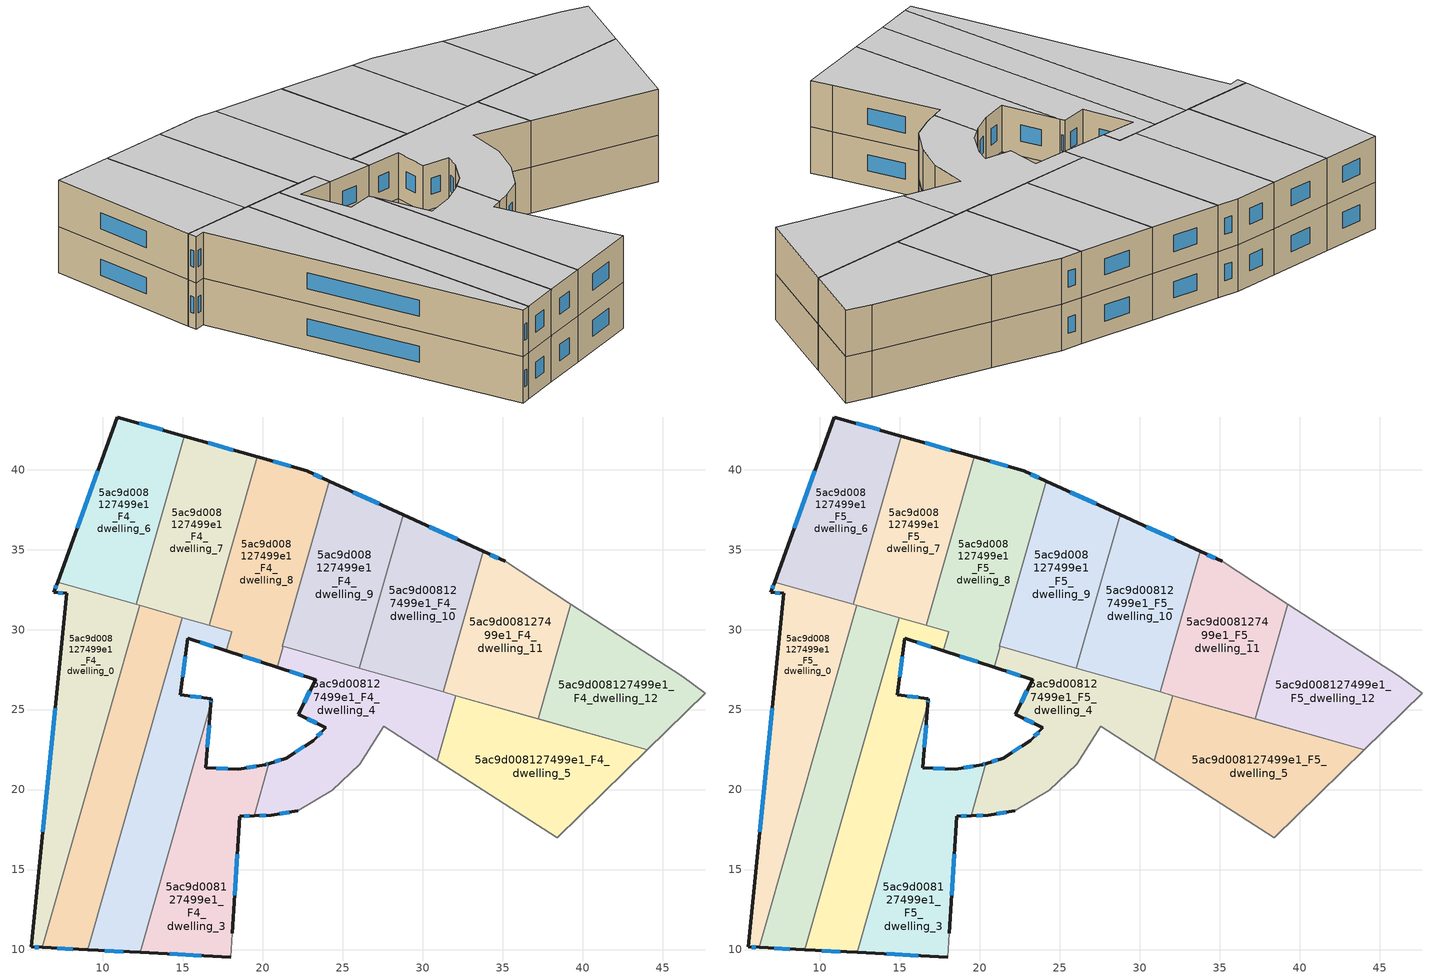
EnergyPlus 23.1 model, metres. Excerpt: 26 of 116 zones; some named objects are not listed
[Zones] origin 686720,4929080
5ac9d008127499e1_F4_dwelling_0
 floor to 5ac9d008127499e1_F3_dwelling_0 (EU_floor_Construction): 12.31,31.51 6.22,10.13 5.53,10.16 7.74,32.26 6.94,32.34 7.17,32.98 z12
 wall outside (EU_wall_Construction): 7.17,32.98 6.94,32.34 7.74,32.26 5.53,10.16 6.22,10.13 z12:15
 wall to 5ac9d008127499e1_F4_dwelling_1 (EU_wall_Construction): 6.22,10.13 12.31,31.51 z12:15
 wall to 5ac9d008127499e1_F4_dwelling_6 (EU_wall_Construction): 12.1,31.57 7.17,32.98 z12:15
 wall to 5ac9d008127499e1_F4_dwelling_7 (EU_wall_Construction): 12.31,31.51 12.1,31.57 z12:15
 window (EU_Window_Construction): 7.1,32.77 7.02,32.55 / 5.76,10.15 6,10.14 / 7.03,25.08 6.25,17.35 / 7.2,32.32 7.48,32.29 z12.98:14.02
5ac9d008127499e1_F4_dwelling_1
 floor to 5ac9d008127499e1_F3_dwelling_1 (EU_floor_Construction): 14.97,30.76 9.05,9.99 6.22,10.13 12.31,31.51 z12
 wall outside (EU_wall_Construction): 6.22,10.13 9.05,9.99 z12:15
 wall to 5ac9d008127499e1_F4_dwelling_2 (EU_wall_Construction): 9.05,9.99 14.97,30.76 z12:15
 wall to 5ac9d008127499e1_F4_dwelling_7 (EU_wall_Construction): 14.97,30.76 12.31,31.51 z12:15
 window (EU_Window_Construction): 7.14,10.08 8.13,10.03 z12.98:14.02
5ac9d008127499e1_F4_dwelling_10
 floor to 5ac9d008127499e1_F3_dwelling_10 (EU_floor_Construction): 33.78,34.89 31.27,26.11 26.05,27.6 28.78,37.17 z12
 wall outside (EU_wall_Construction): 33.78,34.89 28.78,37.17 z12:15
 wall to 5ac9d008127499e1_F4_dwelling_11 (EU_wall_Construction): 31.27,26.11 33.78,34.89 z12:15
 wall to 5ac9d008127499e1_F4_dwelling_9 (EU_wall_Construction): 28.78,37.17 26.05,27.6 z12:15
 wall to 5ac9d008127499e1_F4_dwelling_4 (EU_wall_Construction): 26.05,27.6 31.27,26.11 z12:15
 window (EU_Window_Construction): 32.15,35.63 30.4,36.43 z12.98:14.02
5ac9d008127499e1_F4_dwelling_11
 floor to 5ac9d008127499e1_F3_dwelling_11 (EU_floor_Construction): 39.26,31.6 37.22,24.42 31.27,26.11 33.78,34.89 35.16,34.26 z12
 wall outside (EU_wall_Construction): 35.16,34.26 33.78,34.89 z12:15
 wall adiabatic (EU_wall_Construction): 39.26,31.6 35.16,34.26 / 32.08,25.88 37.22,24.42 z12:15
 wall to 5ac9d008127499e1_F4_dwelling_12 (EU_wall_Construction): 37.22,24.42 39.26,31.6 z12:15
 wall to 5ac9d008127499e1_F4_dwelling_4 (EU_wall_Construction): 31.27,26.11 32.08,25.88 z12:15
 window (EU_Window_Construction): 34.71,34.47 34.23,34.69 z12.98:14.02
5ac9d008127499e1_F4_dwelling_12
 floor to 5ac9d008127499e1_F3_dwelling_12 (EU_floor_Construction): 46.21,27.08 47.66,26.03 44.03,22.48 37.22,24.42 39.26,31.6 z12
 wall adiabatic (EU_wall_Construction): 37.22,24.42 44.03,22.48 47.66,26.03 46.21,27.08 39.26,31.6 z12:15
5ac9d008127499e1_F4_dwelling_2
 floor to 5ac9d008127499e1_F3_dwelling_2 (EU_floor_Construction): 18.05,29.88 17.71,28.68 15.3,29.46 14.85,25.91 16.78,25.68 16.75,25.33 12.34,9.82 9.05,9.99 14.97,30.76 z12
 wall outside (EU_wall_Construction): 16.75,25.33 16.78,25.68 14.85,25.91 15.3,29.46 17.71,28.68 / 9.05,9.99 12.34,9.82 z12:15
 wall to 5ac9d008127499e1_F4_dwelling_8 (EU_wall_Construction): 17.71,28.68 18.05,29.88 16.65,30.28 z12:15
 wall to 5ac9d008127499e1_F4_dwelling_3 (EU_wall_Construction): 12.34,9.82 16.75,25.33 z12:15
 wall to 5ac9d008127499e1_F4_dwelling_7 (EU_wall_Construction): 16.65,30.28 14.97,30.76 z12:15
 window (EU_Window_Construction): 16.09,29.21 16.93,28.93 / 15,27.07 15.16,28.31 / 16.16,25.76 15.48,25.84 / 16.76,25.44 16.77,25.57 / 10.12,9.93 11.27,9.87 z12.98:14.02
5ac9d008127499e1_F4_dwelling_3
 floor to 5ac9d008127499e1_F3_dwelling_3 (EU_floor_Construction): 16.75,25.33 16.42,21.35 18.47,21.28 20.14,21.55 20.39,21.63 19.46,18.36 18.56,18.33 18.08,11 18.01,9.53 12.34,9.82 z12
 wall outside (EU_wall_Construction): 20.39,21.63 20.14,21.55 18.47,21.28 16.42,21.35 16.75,25.33 / 18.08,11 18.56,18.33 19.46,18.36 / 12.34,9.82 18.01,9.53 z12:15
 wall to 5ac9d008127499e1_F4_dwelling_4 (EU_wall_Construction): 19.46,18.36 20.39,21.63 z12:15
 wall adiabatic (EU_wall_Construction): 18.01,9.53 18.08,11 z12:15
 window (EU_Window_Construction): 16.53,22.65 16.65,24.03 / 17.81,21.3 17.09,21.33 / 19.6,21.46 19.02,21.37 / 20.31,21.6 20.22,21.58 / 18.85,18.34 19.17,18.35 / 18.24,13.39 18.41,15.95 / 14.18,9.73 16.17,9.63 z12.98:14.02
5ac9d008127499e1_F4_dwelling_4
 floor to 5ac9d008127499e1_F3_dwelling_4 (EU_floor_Construction): 32.08,25.88 30.92,21.8 27.55,23.96 26.05,21.59 24.33,19.97 22.2,18.66 20.52,18.4 19.46,18.36 20.39,21.63 21.48,21.96 23.15,23.06 23.93,23.85 22.23,24.72 23.3,26.86 20.91,27.64 21.28,28.96 z12
 wall outside (EU_wall_Construction): 19.46,18.36 20.52,18.4 22.2,18.66 / 20.91,27.64 23.3,26.86 22.23,24.72 23.93,23.85 23.15,23.06 21.48,21.96 20.39,21.63 z12:15
 wall to 5ac9d008127499e1_F4_dwelling_8 (EU_wall_Construction): 21.28,28.96 20.91,27.64 z12:15
 wall to 5ac9d008127499e1_F4_dwelling_5 (EU_wall_Construction): 30.92,21.8 32.08,25.88 z12:15
 wall adiabatic (EU_wall_Construction): 22.2,18.66 24.33,19.97 26.05,21.59 27.55,23.96 30.92,21.8 z12:15
 wall to 5ac9d008127499e1_F4_dwelling_9 (EU_wall_Construction): 26.05,27.6 21.28,28.96 z12:15
 window (EU_Window_Construction): 21.07,18.49 21.66,18.58 / 19.81,18.38 20.18,18.39 / 21.13,21.85 20.74,21.74 / 22.61,22.7 22.03,22.32 / 23.68,23.6 23.41,23.32 / 22.79,24.44 23.38,24.13 / 22.96,26.17 22.58,25.42 / 21.69,27.39 22.52,27.12 z12.98:14.02
5ac9d008127499e1_F4_dwelling_5
 floor to 5ac9d008127499e1_F3_dwelling_5 (EU_floor_Construction): 44.03,22.48 38.4,16.98 30.92,21.8 32.08,25.88 z12
 wall adiabatic (EU_wall_Construction): 30.92,21.8 38.4,16.98 44.03,22.48 32.08,25.88 z12:15
5ac9d008127499e1_F4_dwelling_6
 floor to 5ac9d008127499e1_F3_dwelling_6 (EU_floor_Construction): 15.1,42.1 12.1,31.57 7.17,32.98 10.91,43.29 z12
 wall outside (EU_wall_Construction): 15.1,42.1 10.91,43.29 7.17,32.98 z12:15
 wall to 5ac9d008127499e1_F4_dwelling_7 (EU_wall_Construction): 12.1,31.57 15.1,42.1 z12:15
 window (EU_Window_Construction): 9.7,39.94 8.39,36.33 / 13.74,42.49 12.28,42.9 z12.98:14.02
5ac9d008127499e1_F4_dwelling_7
 floor to 5ac9d008127499e1_F3_dwelling_7 (EU_floor_Construction): 19.65,40.8 16.65,30.28 12.1,31.57 15.1,42.1 z12
 wall outside (EU_wall_Construction): 19.65,40.8 15.1,42.1 z12:15
 wall to 5ac9d008127499e1_F4_dwelling_8 (EU_wall_Construction): 16.65,30.28 19.65,40.8 z12:15
 window (EU_Window_Construction): 18.17,41.22 16.58,41.68 z12.98:14.02
5ac9d008127499e1_F4_dwelling_8
 floor to 5ac9d008127499e1_F3_dwelling_8 (EU_floor_Construction): 24.16,39.28 21.22,28.97 21.28,28.96 20.91,27.64 17.71,28.68 18.05,29.88 16.65,30.28 19.65,40.8 22.74,39.92 z12
 wall outside (EU_wall_Construction): 24.16,39.28 22.74,39.92 19.65,40.8 / 17.71,28.68 20.91,27.64 z12:15
 wall to 5ac9d008127499e1_F4_dwelling_9 (EU_wall_Construction): 21.28,28.96 21.22,28.97 24.16,39.28 z12:15
 window (EU_Window_Construction): 21.74,40.21 20.66,40.52 / 23.7,39.49 23.2,39.71 / 18.75,28.34 19.87,27.98 z12.98:14.02
5ac9d008127499e1_F4_dwelling_9
 floor to 5ac9d008127499e1_F3_dwelling_9 (EU_floor_Construction): 28.78,37.17 26.05,27.6 21.22,28.97 24.16,39.28 z12
 wall outside (EU_wall_Construction): 28.78,37.17 24.16,39.28 z12:15
 window (EU_Window_Construction): 27.28,37.86 25.66,38.59 z12.98:14.02
5ac9d008127499e1_F5_dwelling_0
 floor to 5ac9d008127499e1_F4_dwelling_0 (EU_floor_Construction): 12.31,31.51 6.22,10.13 5.53,10.16 7.74,32.26 6.94,32.34 7.17,32.98 z15
 wall outside (EU_wall_Construction): 7.17,32.98 6.94,32.34 7.74,32.26 5.53,10.16 6.22,10.13 z15:18
 wall to 5ac9d008127499e1_F5_dwelling_1 (EU_wall_Construction): 6.22,10.13 12.31,31.51 z15:18
 wall to 5ac9d008127499e1_F5_dwelling_6 (EU_wall_Construction): 12.1,31.57 7.17,32.98 z15:18
 wall to 5ac9d008127499e1_F5_dwelling_7 (EU_wall_Construction): 12.31,31.51 12.1,31.57 z15:18
 window (EU_Window_Construction): 7.1,32.77 7.02,32.55 / 5.76,10.15 6,10.14 / 7.03,25.08 6.25,17.35 / 7.2,32.32 7.48,32.29 z15.98:17.02
 ceiling to 5ac9d008127499e1_F6_dwelling_0 (EU_floor_Construction): 6.22,10.13 12.31,31.51 7.17,32.98 6.94,32.34 7.74,32.26 5.53,10.16 z18
5ac9d008127499e1_F5_dwelling_1
 floor to 5ac9d008127499e1_F4_dwelling_1 (EU_floor_Construction): 14.97,30.76 9.05,9.99 6.22,10.13 12.31,31.51 z15
 wall outside (EU_wall_Construction): 6.22,10.13 9.05,9.99 z15:18
 wall to 5ac9d008127499e1_F5_dwelling_2 (EU_wall_Construction): 9.05,9.99 14.97,30.76 z15:18
 wall to 5ac9d008127499e1_F5_dwelling_7 (EU_wall_Construction): 14.97,30.76 12.31,31.51 z15:18
 window (EU_Window_Construction): 7.14,10.08 8.13,10.03 z15.98:17.02
 ceiling to 5ac9d008127499e1_F6_dwelling_1 (EU_floor_Construction): 9.05,9.99 14.97,30.76 12.31,31.51 6.22,10.13 z18
5ac9d008127499e1_F5_dwelling_10
 floor to 5ac9d008127499e1_F4_dwelling_10 (EU_floor_Construction): 33.78,34.89 31.27,26.11 26.05,27.6 28.78,37.17 z15
 wall outside (EU_wall_Construction): 33.78,34.89 28.78,37.17 z15:18
 wall to 5ac9d008127499e1_F5_dwelling_11 (EU_wall_Construction): 31.27,26.11 33.78,34.89 z15:18
 wall to 5ac9d008127499e1_F5_dwelling_9 (EU_wall_Construction): 28.78,37.17 26.05,27.6 z15:18
 wall to 5ac9d008127499e1_F5_dwelling_4 (EU_wall_Construction): 26.05,27.6 31.27,26.11 z15:18
 window (EU_Window_Construction): 32.15,35.63 30.4,36.43 z15.98:17.02
 ceiling to 5ac9d008127499e1_F6_dwelling_10 (EU_floor_Construction): 31.27,26.11 33.78,34.89 28.78,37.17 26.05,27.6 z18
5ac9d008127499e1_F5_dwelling_11
 floor to 5ac9d008127499e1_F4_dwelling_11 (EU_floor_Construction): 39.26,31.6 37.22,24.42 31.27,26.11 33.78,34.89 35.16,34.26 z15
 wall outside (EU_wall_Construction): 35.16,34.26 33.78,34.89 z15:18
 wall adiabatic (EU_wall_Construction): 39.26,31.6 35.16,34.26 / 32.08,25.88 37.22,24.42 z15:18
 wall to 5ac9d008127499e1_F5_dwelling_12 (EU_wall_Construction): 37.22,24.42 39.26,31.6 z15:18
 wall to 5ac9d008127499e1_F5_dwelling_4 (EU_wall_Construction): 31.27,26.11 32.08,25.88 z15:18
 window (EU_Window_Construction): 34.71,34.47 34.23,34.69 z15.98:17.02
 ceiling to 5ac9d008127499e1_F6_dwelling_11 (EU_floor_Construction): 37.22,24.42 39.26,31.6 35.16,34.26 33.78,34.89 31.27,26.11 z18
5ac9d008127499e1_F5_dwelling_12
 floor to 5ac9d008127499e1_F4_dwelling_12 (EU_floor_Construction): 46.21,27.08 47.66,26.03 44.03,22.48 37.22,24.42 39.26,31.6 z15
 wall adiabatic (EU_wall_Construction): 37.22,24.42 44.03,22.48 47.66,26.03 46.21,27.08 39.26,31.6 z15:18
 ceiling to 5ac9d008127499e1_F6_dwelling_12 (EU_floor_Construction): 47.66,26.03 46.21,27.08 39.26,31.6 37.22,24.42 44.03,22.48 z18
5ac9d008127499e1_F5_dwelling_2
 floor to 5ac9d008127499e1_F4_dwelling_2 (EU_floor_Construction): 18.05,29.88 17.71,28.68 15.3,29.46 14.85,25.91 16.78,25.68 16.75,25.33 12.34,9.82 9.05,9.99 14.97,30.76 z15
 wall outside (EU_wall_Construction): 16.75,25.33 16.78,25.68 14.85,25.91 15.3,29.46 17.71,28.68 / 9.05,9.99 12.34,9.82 z15:18
 wall to 5ac9d008127499e1_F5_dwelling_8 (EU_wall_Construction): 17.71,28.68 18.05,29.88 16.65,30.28 z15:18
 wall to 5ac9d008127499e1_F5_dwelling_3 (EU_wall_Construction): 12.34,9.82 16.75,25.33 z15:18
 wall to 5ac9d008127499e1_F5_dwelling_7 (EU_wall_Construction): 16.65,30.28 14.97,30.76 z15:18
 window (EU_Window_Construction): 16.09,29.21 16.93,28.93 / 15,27.07 15.16,28.31 / 16.16,25.76 15.48,25.84 / 16.76,25.44 16.77,25.57 / 10.12,9.93 11.27,9.87 z15.98:17.02
 ceiling to 5ac9d008127499e1_F6_dwelling_2 (EU_floor_Construction): 12.34,9.82 16.75,25.33 16.78,25.68 14.85,25.91 15.3,29.46 17.71,28.68 18.05,29.88 14.97,30.76 9.05,9.99 z18
5ac9d008127499e1_F5_dwelling_3
 floor to 5ac9d008127499e1_F4_dwelling_3 (EU_floor_Construction): 16.75,25.33 16.42,21.35 18.47,21.28 20.14,21.55 20.39,21.63 19.46,18.36 18.56,18.33 18.08,11 18.01,9.53 12.34,9.82 z15
 wall outside (EU_wall_Construction): 20.39,21.63 20.14,21.55 18.47,21.28 16.42,21.35 16.75,25.33 / 18.08,11 18.56,18.33 19.46,18.36 / 12.34,9.82 18.01,9.53 z15:18
 wall to 5ac9d008127499e1_F5_dwelling_4 (EU_wall_Construction): 19.46,18.36 20.39,21.63 z15:18
 wall adiabatic (EU_wall_Construction): 18.01,9.53 18.08,11 z15:18
 window (EU_Window_Construction): 16.53,22.65 16.65,24.03 / 17.81,21.3 17.09,21.33 / 19.6,21.46 19.02,21.37 / 20.31,21.6 20.22,21.58 / 18.85,18.34 19.17,18.35 / 18.24,13.39 18.41,15.95 / 14.18,9.73 16.17,9.63 z15.98:17.02
 ceiling to 5ac9d008127499e1_F6_dwelling_3 (EU_floor_Construction): 18.01,9.53 18.08,11 18.56,18.33 19.46,18.36 20.39,21.63 20.14,21.55 18.47,21.28 16.42,21.35 16.75,25.33 12.34,9.82 z18
5ac9d008127499e1_F5_dwelling_4
 floor to 5ac9d008127499e1_F4_dwelling_4 (EU_floor_Construction): 32.08,25.88 30.92,21.8 27.55,23.96 26.05,21.59 24.33,19.97 22.2,18.66 20.52,18.4 19.46,18.36 20.39,21.63 21.48,21.96 23.15,23.06 23.93,23.85 22.23,24.72 23.3,26.86 20.91,27.64 21.28,28.96 z15
 wall outside (EU_wall_Construction): 19.46,18.36 20.52,18.4 22.2,18.66 / 20.91,27.64 23.3,26.86 22.23,24.72 23.93,23.85 23.15,23.06 21.48,21.96 20.39,21.63 z15:18
 wall to 5ac9d008127499e1_F5_dwelling_8 (EU_wall_Construction): 21.28,28.96 20.91,27.64 z15:18
 wall to 5ac9d008127499e1_F5_dwelling_5 (EU_wall_Construction): 30.92,21.8 32.08,25.88 z15:18
 wall adiabatic (EU_wall_Construction): 22.2,18.66 24.33,19.97 26.05,21.59 27.55,23.96 30.92,21.8 z15:18
 wall to 5ac9d008127499e1_F5_dwelling_9 (EU_wall_Construction): 26.05,27.6 21.28,28.96 z15:18
 window (EU_Window_Construction): 21.07,18.49 21.66,18.58 / 19.81,18.38 20.18,18.39 / 21.13,21.85 20.74,21.74 / 22.61,22.7 22.03,22.32 / 23.68,23.6 23.41,23.32 / 22.79,24.44 23.38,24.13 / 22.96,26.17 22.58,25.42 / 21.69,27.39 22.52,27.12 z15.98:17.02
 ceiling to 5ac9d008127499e1_F6_dwelling_4 (EU_floor_Construction): 30.92,21.8 32.08,25.88 21.28,28.96 20.91,27.64 23.3,26.86 22.23,24.72 23.93,23.85 23.15,23.06 21.48,21.96 20.39,21.63 19.46,18.36 20.52,18.4 22.2,18.66 24.33,19.97 26.05,21.59 27.55,23.96 z18
5ac9d008127499e1_F5_dwelling_5
 floor to 5ac9d008127499e1_F4_dwelling_5 (EU_floor_Construction): 44.03,22.48 38.4,16.98 30.92,21.8 32.08,25.88 z15
 wall adiabatic (EU_wall_Construction): 30.92,21.8 38.4,16.98 44.03,22.48 32.08,25.88 z15:18
 ceiling to 5ac9d008127499e1_F6_dwelling_5 (EU_floor_Construction): 44.03,22.48 32.08,25.88 30.92,21.8 38.4,16.98 z18
5ac9d008127499e1_F5_dwelling_6
 floor to 5ac9d008127499e1_F4_dwelling_6 (EU_floor_Construction): 15.1,42.1 12.1,31.57 7.17,32.98 10.91,43.29 z15
 wall outside (EU_wall_Construction): 15.1,42.1 10.91,43.29 7.17,32.98 z15:18
 wall to 5ac9d008127499e1_F5_dwelling_7 (EU_wall_Construction): 12.1,31.57 15.1,42.1 z15:18
 window (EU_Window_Construction): 9.7,39.94 8.39,36.33 / 13.74,42.49 12.28,42.9 z15.98:17.02
 ceiling to 5ac9d008127499e1_F6_dwelling_6 (EU_floor_Construction): 12.1,31.57 15.1,42.1 10.91,43.29 7.17,32.98 z18
5ac9d008127499e1_F5_dwelling_7
 floor to 5ac9d008127499e1_F4_dwelling_7 (EU_floor_Construction): 19.65,40.8 16.65,30.28 12.1,31.57 15.1,42.1 z15
 wall outside (EU_wall_Construction): 19.65,40.8 15.1,42.1 z15:18
 wall to 5ac9d008127499e1_F5_dwelling_8 (EU_wall_Construction): 16.65,30.28 19.65,40.8 z15:18
 window (EU_Window_Construction): 18.17,41.22 16.58,41.68 z15.98:17.02
 ceiling to 5ac9d008127499e1_F6_dwelling_7 (EU_floor_Construction): 16.65,30.28 19.65,40.8 15.1,42.1 12.1,31.57 z18
5ac9d008127499e1_F5_dwelling_8
 floor to 5ac9d008127499e1_F4_dwelling_8 (EU_floor_Construction): 24.16,39.28 21.22,28.97 21.28,28.96 20.91,27.64 17.71,28.68 18.05,29.88 16.65,30.28 19.65,40.8 22.74,39.92 z15
 wall outside (EU_wall_Construction): 24.16,39.28 22.74,39.92 19.65,40.8 / 17.71,28.68 20.91,27.64 z15:18
 wall to 5ac9d008127499e1_F5_dwelling_9 (EU_wall_Construction): 21.28,28.96 21.22,28.97 24.16,39.28 z15:18
 window (EU_Window_Construction): 21.74,40.21 20.66,40.52 / 23.7,39.49 23.2,39.71 / 18.75,28.34 19.87,27.98 z15.98:17.02
 ceiling to 5ac9d008127499e1_F6_dwelling_8 (EU_floor_Construction): 21.28,28.96 21.22,28.97 24.16,39.28 22.74,39.92 19.65,40.8 16.65,30.28 18.05,29.88 17.71,28.68 20.91,27.64 z18
5ac9d008127499e1_F5_dwelling_9
 floor to 5ac9d008127499e1_F4_dwelling_9 (EU_floor_Construction): 28.78,37.17 26.05,27.6 21.22,28.97 24.16,39.28 z15
 wall outside (EU_wall_Construction): 28.78,37.17 24.16,39.28 z15:18
 window (EU_Window_Construction): 27.28,37.86 25.66,38.59 z15.98:17.02
 ceiling to 5ac9d008127499e1_F6_dwelling_9 (EU_floor_Construction): 26.05,27.6 28.78,37.17 24.16,39.28 21.22,28.97 z18
[Building]
EU S2 Campaign: North Axis=0; Terrain=City; Solar Distribution=FullExterior
[Site:Location]
Bologna: Latitude=44.5; Longitude=11.25; Time Zone=1; Elevation=37
[SizingPeriod:WeatherFileDays]
AnnualSizingPeriod: Begin Month=1; Begin Day of Month=1; End Month=12; End Day of Month=31; Day of Week for Start Day=Monday; Use Weather File Daylight Saving Period=No; Use Weather File Rain and Snow Indicators=No
[MATERIAL]
EU_InternalMass_Material: Roughness=MediumRough; Thickness=0.1; Conductivity=1; Density=1800; Specific Heat=900; Thermal Absorptance=0.9; Solar Absorptance=0.7; Visible Absorptance=0.7
[MATERIAL:NOMASS] Roughness=MediumRough; Thermal Absorptance=0.9; Solar Absorptance=0.7; Visible Absorptance=0.7
Name | Thermal Resistance
EU_wall_NoMass | 0.905828
EU_floor_NoMass | 0.67114
[WINDOWMATERIAL:SIMPLEGLAZINGSYSTEM]
EU_Window_SimpleGlazing: UFactor=4.52486; Solar Heat Gain Coefficient=0.85; Visible Transmittance=0.85
[CONSTRUCTION]
EU_wall_Construction: EU_wall_NoMass
EU_floor_Construction: EU_floor_NoMass
EU_Window_Construction: EU_Window_SimpleGlazing
EU_InternalMass_Construction: EU_InternalMass_Material
[ZONE] Type=1; Multiplier=1; Ceiling Height=autocalculate; Floor Area=autocalculate; Part of Total Floor Area=Yes
Name | Volume
5ac9d008127499e1_F4_dwelling_0; 5ac9d008127499e1_F5_dwelling_0 | 181.436
5ac9d008127499e1_F4_dwelling_1; 5ac9d008127499e1_F5_dwelling_1; 5ac9d008127499e1_F4_dwelling_5; 5ac9d008127499e1_F5_dwelling_5 | 181.417
5ac9d008127499e1_F4_dwelling_10; 5ac9d008127499e1_F5_dwelling_10 | 155.506
5ac9d008127499e1_F4_dwelling_11; 5ac9d008127499e1_F5_dwelling_11 | 155.528
5ac9d008127499e1_F4_dwelling_12; 5ac9d008127499e1_F5_dwelling_12 | 155.492
5ac9d008127499e1_F4_dwelling_2; 5ac9d008127499e1_F5_dwelling_2 | 181.4
5ac9d008127499e1_F4_dwelling_3; 5ac9d008127499e1_F5_dwelling_3 | 170.906
5ac9d008127499e1_F4_dwelling_4; 5ac9d008127499e1_F5_dwelling_4 | 178.814
5ac9d008127499e1_F4_dwelling_6; 5ac9d008127499e1_F5_dwelling_6 | 155.541
5ac9d008127499e1_F4_dwelling_7; 5ac9d008127499e1_F5_dwelling_7 | 155.488
5ac9d008127499e1_F4_dwelling_8; 5ac9d008127499e1_F5_dwelling_8 | 168.704
5ac9d008127499e1_F4_dwelling_9; 5ac9d008127499e1_F5_dwelling_9 | 155.529
[INTERNALMASS] Construction=EU_InternalMass_Construction
Name | Zone or ZoneList | Surface Area
5ac9d008127499e1_F4_dwelling_0_EU_InternalMass | 5ac9d008127499e1_F4_dwelling_0 | 60.4789
5ac9d008127499e1_F4_dwelling_1_EU_InternalMass | 5ac9d008127499e1_F4_dwelling_1 | 60.4722
5ac9d008127499e1_F4_dwelling_2_EU_InternalMass | 5ac9d008127499e1_F4_dwelling_2 | 60.4665
5ac9d008127499e1_F4_dwelling_3_EU_InternalMass | 5ac9d008127499e1_F4_dwelling_3 | 56.9682
5ac9d008127499e1_F4_dwelling_4_EU_InternalMass | 5ac9d008127499e1_F4_dwelling_4 | 59.605
5ac9d008127499e1_F4_dwelling_5_EU_InternalMass | 5ac9d008127499e1_F4_dwelling_5 | 60.4772
5ac9d008127499e1_F4_dwelling_6_EU_InternalMass | 5ac9d008127499e1_F4_dwelling_6 | 51.8471
5ac9d008127499e1_F4_dwelling_7_EU_InternalMass | 5ac9d008127499e1_F4_dwelling_7 | 51.8297
5ac9d008127499e1_F4_dwelling_8_EU_InternalMass | 5ac9d008127499e1_F4_dwelling_8 | 56.2351
5ac9d008127499e1_F4_dwelling_9_EU_InternalMass | 5ac9d008127499e1_F4_dwelling_9 | 51.8432
5ac9d008127499e1_F4_dwelling_10_EU_InternalMass | 5ac9d008127499e1_F4_dwelling_10 | 51.8352
5ac9d008127499e1_F4_dwelling_11_EU_InternalMass | 5ac9d008127499e1_F4_dwelling_11 | 51.8423
5ac9d008127499e1_F4_dwelling_12_EU_InternalMass | 5ac9d008127499e1_F4_dwelling_12 | 51.831
5ac9d008127499e1_F5_dwelling_0_EU_InternalMass | 5ac9d008127499e1_F5_dwelling_0 | 60.4789
5ac9d008127499e1_F5_dwelling_1_EU_InternalMass | 5ac9d008127499e1_F5_dwelling_1 | 60.4722
5ac9d008127499e1_F5_dwelling_2_EU_InternalMass | 5ac9d008127499e1_F5_dwelling_2 | 60.4665
5ac9d008127499e1_F5_dwelling_3_EU_InternalMass | 5ac9d008127499e1_F5_dwelling_3 | 56.9682
5ac9d008127499e1_F5_dwelling_4_EU_InternalMass | 5ac9d008127499e1_F5_dwelling_4 | 59.605
5ac9d008127499e1_F5_dwelling_5_EU_InternalMass | 5ac9d008127499e1_F5_dwelling_5 | 60.4772
5ac9d008127499e1_F5_dwelling_6_EU_InternalMass | 5ac9d008127499e1_F5_dwelling_6 | 51.8471
5ac9d008127499e1_F5_dwelling_7_EU_InternalMass | 5ac9d008127499e1_F5_dwelling_7 | 51.8297
5ac9d008127499e1_F5_dwelling_8_EU_InternalMass | 5ac9d008127499e1_F5_dwelling_8 | 56.2351
5ac9d008127499e1_F5_dwelling_9_EU_InternalMass | 5ac9d008127499e1_F5_dwelling_9 | 51.8432
5ac9d008127499e1_F5_dwelling_10_EU_InternalMass | 5ac9d008127499e1_F5_dwelling_10 | 51.8352
5ac9d008127499e1_F5_dwelling_11_EU_InternalMass | 5ac9d008127499e1_F5_dwelling_11 | 51.8423
5ac9d008127499e1_F5_dwelling_12_EU_InternalMass | 5ac9d008127499e1_F5_dwelling_12 | 51.831
[OTHEREQUIPMENT] Fuel Type=Electricity; Design Level Calculation Method=Watts/Area; Power per Zone Floor Area=1; Fraction Latent=0; Fraction Radiant=0; Fraction Lost=0; Carbon Dioxide Generation Rate=0; EndUse Subcategory=EU_Step8_InternalGains
Name | Zone or ZoneList or Space or SpaceList | Schedule
EU_Step8_InternalGain_5ac9d008127499e1_F4_dwelling_0_f000 | 5ac9d008127499e1_F4_dwelling_0 | EU_Step8_GainSchedule_5ac9d008127499e1_F4_dwelling_0_f000
EU_Step8_InternalGain_5ac9d008127499e1_F4_dwelling_1_f000 | 5ac9d008127499e1_F4_dwelling_1 | EU_Step8_GainSchedule_5ac9d008127499e1_F4_dwelling_1_f000
EU_Step8_InternalGain_5ac9d008127499e1_F4_dwelling_2_f000 | 5ac9d008127499e1_F4_dwelling_2 | EU_Step8_GainSchedule_5ac9d008127499e1_F4_dwelling_2_f000
EU_Step8_InternalGain_5ac9d008127499e1_F4_dwelling_3_f000 | 5ac9d008127499e1_F4_dwelling_3 | EU_Step8_GainSchedule_5ac9d008127499e1_F4_dwelling_3_f000
EU_Step8_InternalGain_5ac9d008127499e1_F4_dwelling_4_f000 | 5ac9d008127499e1_F4_dwelling_4 | EU_Step8_GainSchedule_5ac9d008127499e1_F4_dwelling_4_f000
EU_Step8_InternalGain_5ac9d008127499e1_F4_dwelling_5_f000 | 5ac9d008127499e1_F4_dwelling_5 | EU_Step8_GainSchedule_5ac9d008127499e1_F4_dwelling_5_f000
EU_Step8_InternalGain_5ac9d008127499e1_F4_dwelling_6_f000 | 5ac9d008127499e1_F4_dwelling_6 | EU_Step8_GainSchedule_5ac9d008127499e1_F4_dwelling_6_f000
EU_Step8_InternalGain_5ac9d008127499e1_F4_dwelling_7_f000 | 5ac9d008127499e1_F4_dwelling_7 | EU_Step8_GainSchedule_5ac9d008127499e1_F4_dwelling_7_f000
EU_Step8_InternalGain_5ac9d008127499e1_F4_dwelling_8_f000 | 5ac9d008127499e1_F4_dwelling_8 | EU_Step8_GainSchedule_5ac9d008127499e1_F4_dwelling_8_f000
EU_Step8_InternalGain_5ac9d008127499e1_F4_dwelling_9_f000 | 5ac9d008127499e1_F4_dwelling_9 | EU_Step8_GainSchedule_5ac9d008127499e1_F4_dwelling_9_f000
EU_Step8_InternalGain_5ac9d008127499e1_F4_dwelling_10_f000 | 5ac9d008127499e1_F4_dwelling_10 | EU_Step8_GainSchedule_5ac9d008127499e1_F4_dwelling_10_f000
EU_Step8_InternalGain_5ac9d008127499e1_F4_dwelling_11_f000 | 5ac9d008127499e1_F4_dwelling_11 | EU_Step8_GainSchedule_5ac9d008127499e1_F4_dwelling_11_f000
EU_Step8_InternalGain_5ac9d008127499e1_F4_dwelling_12_f000 | 5ac9d008127499e1_F4_dwelling_12 | EU_Step8_GainSchedule_5ac9d008127499e1_F4_dwelling_12_f000
EU_Step8_InternalGain_5ac9d008127499e1_F5_dwelling_0_f000 | 5ac9d008127499e1_F5_dwelling_0 | EU_Step8_GainSchedule_5ac9d008127499e1_F5_dwelling_0_f000
EU_Step8_InternalGain_5ac9d008127499e1_F5_dwelling_1_f000 | 5ac9d008127499e1_F5_dwelling_1 | EU_Step8_GainSchedule_5ac9d008127499e1_F5_dwelling_1_f000
EU_Step8_InternalGain_5ac9d008127499e1_F5_dwelling_2_f000 | 5ac9d008127499e1_F5_dwelling_2 | EU_Step8_GainSchedule_5ac9d008127499e1_F5_dwelling_2_f000
EU_Step8_InternalGain_5ac9d008127499e1_F5_dwelling_3_f000 | 5ac9d008127499e1_F5_dwelling_3 | EU_Step8_GainSchedule_5ac9d008127499e1_F5_dwelling_3_f000
EU_Step8_InternalGain_5ac9d008127499e1_F5_dwelling_4_f000 | 5ac9d008127499e1_F5_dwelling_4 | EU_Step8_GainSchedule_5ac9d008127499e1_F5_dwelling_4_f000
EU_Step8_InternalGain_5ac9d008127499e1_F5_dwelling_5_f000 | 5ac9d008127499e1_F5_dwelling_5 | EU_Step8_GainSchedule_5ac9d008127499e1_F5_dwelling_5_f000
EU_Step8_InternalGain_5ac9d008127499e1_F5_dwelling_6_f000 | 5ac9d008127499e1_F5_dwelling_6 | EU_Step8_GainSchedule_5ac9d008127499e1_F5_dwelling_6_f000
EU_Step8_InternalGain_5ac9d008127499e1_F5_dwelling_7_f000 | 5ac9d008127499e1_F5_dwelling_7 | EU_Step8_GainSchedule_5ac9d008127499e1_F5_dwelling_7_f000
EU_Step8_InternalGain_5ac9d008127499e1_F5_dwelling_8_f000 | 5ac9d008127499e1_F5_dwelling_8 | EU_Step8_GainSchedule_5ac9d008127499e1_F5_dwelling_8_f000
EU_Step8_InternalGain_5ac9d008127499e1_F5_dwelling_9_f000 | 5ac9d008127499e1_F5_dwelling_9 | EU_Step8_GainSchedule_5ac9d008127499e1_F5_dwelling_9_f000
EU_Step8_InternalGain_5ac9d008127499e1_F5_dwelling_10_f000 | 5ac9d008127499e1_F5_dwelling_10 | EU_Step8_GainSchedule_5ac9d008127499e1_F5_dwelling_10_f000
EU_Step8_InternalGain_5ac9d008127499e1_F5_dwelling_11_f000 | 5ac9d008127499e1_F5_dwelling_11 | EU_Step8_GainSchedule_5ac9d008127499e1_F5_dwelling_11_f000
EU_Step8_InternalGain_5ac9d008127499e1_F5_dwelling_12_f000 | 5ac9d008127499e1_F5_dwelling_12 | EU_Step8_GainSchedule_5ac9d008127499e1_F5_dwelling_12_f000
[ZONEVENTILATION:DESIGNFLOWRATE] Schedule=EU_AlwaysOn; Design Flow Rate Calculation Method=AirChanges/Hour; Air Changes per Hour=0.73129; Ventilation Type=Natural; Fan Pressure Rise=0; Fan Total Efficiency=1; Constant Term Coefficient=1; Temperature Term Coefficient=0; Velocity Term Coefficient=0; Velocity Squared Term Coefficient=0; Minimum Indoor Temperature=-100; Maximum Indoor Temperature=100; Delta Temperature=-100; Minimum Outdoor Temperature=-100; Maximum Outdoor Temperature=100; Maximum Wind Speed=40
Name | Zone or ZoneList or Space or SpaceList
EU_ConstantAir_5ac9d008127499e1_F4_dwelling_0 | 5ac9d008127499e1_F4_dwelling_0
EU_ConstantAir_5ac9d008127499e1_F4_dwelling_1 | 5ac9d008127499e1_F4_dwelling_1
EU_ConstantAir_5ac9d008127499e1_F4_dwelling_2 | 5ac9d008127499e1_F4_dwelling_2
EU_ConstantAir_5ac9d008127499e1_F4_dwelling_3 | 5ac9d008127499e1_F4_dwelling_3
EU_ConstantAir_5ac9d008127499e1_F4_dwelling_4 | 5ac9d008127499e1_F4_dwelling_4
EU_ConstantAir_5ac9d008127499e1_F4_dwelling_5 | 5ac9d008127499e1_F4_dwelling_5
EU_ConstantAir_5ac9d008127499e1_F4_dwelling_6 | 5ac9d008127499e1_F4_dwelling_6
EU_ConstantAir_5ac9d008127499e1_F4_dwelling_7 | 5ac9d008127499e1_F4_dwelling_7
EU_ConstantAir_5ac9d008127499e1_F4_dwelling_8 | 5ac9d008127499e1_F4_dwelling_8
EU_ConstantAir_5ac9d008127499e1_F4_dwelling_9 | 5ac9d008127499e1_F4_dwelling_9
EU_ConstantAir_5ac9d008127499e1_F4_dwelling_10 | 5ac9d008127499e1_F4_dwelling_10
EU_ConstantAir_5ac9d008127499e1_F4_dwelling_11 | 5ac9d008127499e1_F4_dwelling_11
EU_ConstantAir_5ac9d008127499e1_F4_dwelling_12 | 5ac9d008127499e1_F4_dwelling_12
EU_ConstantAir_5ac9d008127499e1_F5_dwelling_0 | 5ac9d008127499e1_F5_dwelling_0
EU_ConstantAir_5ac9d008127499e1_F5_dwelling_1 | 5ac9d008127499e1_F5_dwelling_1
EU_ConstantAir_5ac9d008127499e1_F5_dwelling_2 | 5ac9d008127499e1_F5_dwelling_2
EU_ConstantAir_5ac9d008127499e1_F5_dwelling_3 | 5ac9d008127499e1_F5_dwelling_3
EU_ConstantAir_5ac9d008127499e1_F5_dwelling_4 | 5ac9d008127499e1_F5_dwelling_4
EU_ConstantAir_5ac9d008127499e1_F5_dwelling_5 | 5ac9d008127499e1_F5_dwelling_5
EU_ConstantAir_5ac9d008127499e1_F5_dwelling_6 | 5ac9d008127499e1_F5_dwelling_6
EU_ConstantAir_5ac9d008127499e1_F5_dwelling_7 | 5ac9d008127499e1_F5_dwelling_7
EU_ConstantAir_5ac9d008127499e1_F5_dwelling_8 | 5ac9d008127499e1_F5_dwelling_8
EU_ConstantAir_5ac9d008127499e1_F5_dwelling_9 | 5ac9d008127499e1_F5_dwelling_9
EU_ConstantAir_5ac9d008127499e1_F5_dwelling_10 | 5ac9d008127499e1_F5_dwelling_10
EU_ConstantAir_5ac9d008127499e1_F5_dwelling_11 | 5ac9d008127499e1_F5_dwelling_11
EU_ConstantAir_5ac9d008127499e1_F5_dwelling_12 | 5ac9d008127499e1_F5_dwelling_12
[HVACTEMPLATE:ZONE:IDEALLOADSAIRSYSTEM] System Availability Schedule=EU_AlwaysOn; Maximum Heating Supply Air Temperature=50; Minimum Cooling Supply Air Temperature=13; Maximum Heating Supply Air Humidity Ratio=0.0156; Minimum Cooling Supply Air Humidity Ratio=0.0077; Heating Limit=NoLimit; Cooling Limit=NoLimit; Heating Availability Schedule=EU_AlwaysOn; Cooling Availability Schedule=EU_CoolingOff; Dehumidification Control Type=ConstantSensibleHeatRatio; Cooling Sensible Heat Ratio=0.7; Dehumidification Setpoint=60; Humidification Control Type=None; Humidification Setpoint=30; Outdoor Air Method=None; Outdoor Air Flow Rate per Person=0.00944; Outdoor Air Flow Rate per Zone Floor Area=0; Outdoor Air Flow Rate per Zone=0; Demand Controlled Ventilation Type=None; Outdoor Air Economizer Type=NoEconomizer; Heat Recovery Type=None; Sensible Heat Recovery Effectiveness=0.7; Latent Heat Recovery Effectiveness=0.65
Name | Template Thermostat
5ac9d008127499e1_F4_dwelling_0 | EU_HeatOnly_5ac9d008127499e1_F4_dwelling_0
5ac9d008127499e1_F4_dwelling_1 | EU_HeatOnly_5ac9d008127499e1_F4_dwelling_1
5ac9d008127499e1_F4_dwelling_2 | EU_HeatOnly_5ac9d008127499e1_F4_dwelling_2
5ac9d008127499e1_F4_dwelling_3 | EU_HeatOnly_5ac9d008127499e1_F4_dwelling_3
5ac9d008127499e1_F4_dwelling_4 | EU_HeatOnly_5ac9d008127499e1_F4_dwelling_4
5ac9d008127499e1_F4_dwelling_5 | EU_HeatOnly_5ac9d008127499e1_F4_dwelling_5
5ac9d008127499e1_F4_dwelling_6 | EU_HeatOnly_5ac9d008127499e1_F4_dwelling_6
5ac9d008127499e1_F4_dwelling_7 | EU_HeatOnly_5ac9d008127499e1_F4_dwelling_7
5ac9d008127499e1_F4_dwelling_8 | EU_HeatOnly_5ac9d008127499e1_F4_dwelling_8
5ac9d008127499e1_F4_dwelling_9 | EU_HeatOnly_5ac9d008127499e1_F4_dwelling_9
5ac9d008127499e1_F4_dwelling_10 | EU_HeatOnly_5ac9d008127499e1_F4_dwelling_10
5ac9d008127499e1_F4_dwelling_11 | EU_HeatOnly_5ac9d008127499e1_F4_dwelling_11
5ac9d008127499e1_F4_dwelling_12 | EU_HeatOnly_5ac9d008127499e1_F4_dwelling_12
5ac9d008127499e1_F5_dwelling_0 | EU_HeatOnly_5ac9d008127499e1_F5_dwelling_0
5ac9d008127499e1_F5_dwelling_1 | EU_HeatOnly_5ac9d008127499e1_F5_dwelling_1
5ac9d008127499e1_F5_dwelling_2 | EU_HeatOnly_5ac9d008127499e1_F5_dwelling_2
5ac9d008127499e1_F5_dwelling_3 | EU_HeatOnly_5ac9d008127499e1_F5_dwelling_3
5ac9d008127499e1_F5_dwelling_4 | EU_HeatOnly_5ac9d008127499e1_F5_dwelling_4
5ac9d008127499e1_F5_dwelling_5 | EU_HeatOnly_5ac9d008127499e1_F5_dwelling_5
5ac9d008127499e1_F5_dwelling_6 | EU_HeatOnly_5ac9d008127499e1_F5_dwelling_6
5ac9d008127499e1_F5_dwelling_7 | EU_HeatOnly_5ac9d008127499e1_F5_dwelling_7
5ac9d008127499e1_F5_dwelling_8 | EU_HeatOnly_5ac9d008127499e1_F5_dwelling_8
5ac9d008127499e1_F5_dwelling_9 | EU_HeatOnly_5ac9d008127499e1_F5_dwelling_9
5ac9d008127499e1_F5_dwelling_10 | EU_HeatOnly_5ac9d008127499e1_F5_dwelling_10
5ac9d008127499e1_F5_dwelling_11 | EU_HeatOnly_5ac9d008127499e1_F5_dwelling_11
5ac9d008127499e1_F5_dwelling_12 | EU_HeatOnly_5ac9d008127499e1_F5_dwelling_12
[SIZING:ZONE] Zone Cooling Design Supply Air Temperature Input Method=SupplyAirTemperature; Zone Cooling Design Supply Air Temperature=13; Zone Heating Design Supply Air Temperature Input Method=SupplyAirTemperature; Zone Heating Design Supply Air Temperature=50; Zone Cooling Design Supply Air Humidity Ratio=0.008; Zone Heating Design Supply Air Humidity Ratio=0.008; Cooling Design Air Flow Method=DesignDay; Cooling Design Air Flow Rate=0; Cooling Minimum Air Flow per Zone Floor Area=0.000762; Cooling Minimum Air Flow=0; Cooling Minimum Air Flow Fraction=0.2; Heating Design Air Flow Method=DesignDay; Heating Design Air Flow Rate=0; Heating Maximum Air Flow per Zone Floor Area=0.002032; Heating Maximum Air Flow=0.141576; Heating Maximum Air Flow Fraction=0.3; Account for Dedicated Outdoor Air System=No; Dedicated Outdoor Air System Control Strategy=NeutralSupplyAir; Dedicated Outdoor Air Low Setpoint Temperature for Design=autosize; Dedicated Outdoor Air High Setpoint Temperature for Design=autosize; Zone Load Sizing Method=Sensible Load Only No Latent Load; Zone Latent Cooling Design Supply Air Humidity Ratio Input Method=HumidityRatioDifference; Zone Cooling Design Supply Air Humidity Ratio Difference=0.005; Zone Latent Heating Design Supply Air Humidity Ratio Input Method=HumidityRatioDifference; Zone Humidification Design Supply Air Humidity Ratio Difference=0.005
5ac9d008127499e1_F4_dwelling_0; 5ac9d008127499e1_F4_dwelling_1; 5ac9d008127499e1_F4_dwelling_2; 5ac9d008127499e1_F4_dwelling_3; 5ac9d008127499e1_F4_dwelling_4; 5ac9d008127499e1_F4_dwelling_5; 5ac9d008127499e1_F4_dwelling_6; 5ac9d008127499e1_F4_dwelling_7; 5ac9d008127499e1_F4_dwelling_8; 5ac9d008127499e1_F4_dwelling_9; 5ac9d008127499e1_F4_dwelling_10; 5ac9d008127499e1_F4_dwelling_11; 5ac9d008127499e1_F4_dwelling_12; 5ac9d008127499e1_F5_dwelling_0; 5ac9d008127499e1_F5_dwelling_1; 5ac9d008127499e1_F5_dwelling_2; 5ac9d008127499e1_F5_dwelling_3; 5ac9d008127499e1_F5_dwelling_4; 5ac9d008127499e1_F5_dwelling_5; 5ac9d008127499e1_F5_dwelling_6; 5ac9d008127499e1_F5_dwelling_7; 5ac9d008127499e1_F5_dwelling_8; 5ac9d008127499e1_F5_dwelling_9; 5ac9d008127499e1_F5_dwelling_10; 5ac9d008127499e1_F5_dwelling_11; 5ac9d008127499e1_F5_dwelling_12
[SCHEDULE:CONSTANT]
Name | Hourly Value
EU_AlwaysOn | 1
EU_CoolingOff | 0
[SCHEDULE:FILE] Column Number=1; Rows to Skip at Top=0; Number of Hours of Data=8760; Column Separator=Comma; Interpolate to Timestep=No; Minutes per Item=60; Adjust Schedule for Daylight Savings=Yes
Name | File
EU_Step8_GainSchedule_5ac9d008127499e1_F4_dwelling_0_f000 | ../../schedules/5ac9d008127499e1/5ac9d008127499e1_F4_dwelling_0_f000_gain.csv
EU_Step8_GainSchedule_5ac9d008127499e1_F4_dwelling_1_f000 | ../../schedules/5ac9d008127499e1/5ac9d008127499e1_F4_dwelling_1_f000_gain.csv
EU_Step8_GainSchedule_5ac9d008127499e1_F4_dwelling_2_f000 | ../../schedules/5ac9d008127499e1/5ac9d008127499e1_F4_dwelling_2_f000_gain.csv
EU_Step8_GainSchedule_5ac9d008127499e1_F4_dwelling_3_f000 | ../../schedules/5ac9d008127499e1/5ac9d008127499e1_F4_dwelling_3_f000_gain.csv
EU_Step8_GainSchedule_5ac9d008127499e1_F4_dwelling_4_f000 | ../../schedules/5ac9d008127499e1/5ac9d008127499e1_F4_dwelling_4_f000_gain.csv
EU_Step8_GainSchedule_5ac9d008127499e1_F4_dwelling_5_f000 | ../../schedules/5ac9d008127499e1/5ac9d008127499e1_F4_dwelling_5_f000_gain.csv
EU_Step8_GainSchedule_5ac9d008127499e1_F4_dwelling_6_f000 | ../../schedules/5ac9d008127499e1/5ac9d008127499e1_F4_dwelling_6_f000_gain.csv
EU_Step8_GainSchedule_5ac9d008127499e1_F4_dwelling_7_f000 | ../../schedules/5ac9d008127499e1/5ac9d008127499e1_F4_dwelling_7_f000_gain.csv
EU_Step8_GainSchedule_5ac9d008127499e1_F4_dwelling_8_f000 | ../../schedules/5ac9d008127499e1/5ac9d008127499e1_F4_dwelling_8_f000_gain.csv
EU_Step8_GainSchedule_5ac9d008127499e1_F4_dwelling_9_f000 | ../../schedules/5ac9d008127499e1/5ac9d008127499e1_F4_dwelling_9_f000_gain.csv
EU_Step8_GainSchedule_5ac9d008127499e1_F4_dwelling_10_f000 | ../../schedules/5ac9d008127499e1/5ac9d008127499e1_F4_dwelling_10_f000_gain.csv
EU_Step8_GainSchedule_5ac9d008127499e1_F4_dwelling_11_f000 | ../../schedules/5ac9d008127499e1/5ac9d008127499e1_F4_dwelling_11_f000_gain.csv
EU_Step8_GainSchedule_5ac9d008127499e1_F4_dwelling_12_f000 | ../../schedules/5ac9d008127499e1/5ac9d008127499e1_F4_dwelling_12_f000_gain.csv
EU_Step8_GainSchedule_5ac9d008127499e1_F5_dwelling_0_f000 | ../../schedules/5ac9d008127499e1/5ac9d008127499e1_F5_dwelling_0_f000_gain.csv
EU_Step8_GainSchedule_5ac9d008127499e1_F5_dwelling_1_f000 | ../../schedules/5ac9d008127499e1/5ac9d008127499e1_F5_dwelling_1_f000_gain.csv
EU_Step8_GainSchedule_5ac9d008127499e1_F5_dwelling_2_f000 | ../../schedules/5ac9d008127499e1/5ac9d008127499e1_F5_dwelling_2_f000_gain.csv
EU_Step8_GainSchedule_5ac9d008127499e1_F5_dwelling_3_f000 | ../../schedules/5ac9d008127499e1/5ac9d008127499e1_F5_dwelling_3_f000_gain.csv
EU_Step8_GainSchedule_5ac9d008127499e1_F5_dwelling_4_f000 | ../../schedules/5ac9d008127499e1/5ac9d008127499e1_F5_dwelling_4_f000_gain.csv
EU_Step8_GainSchedule_5ac9d008127499e1_F5_dwelling_5_f000 | ../../schedules/5ac9d008127499e1/5ac9d008127499e1_F5_dwelling_5_f000_gain.csv
EU_Step8_GainSchedule_5ac9d008127499e1_F5_dwelling_6_f000 | ../../schedules/5ac9d008127499e1/5ac9d008127499e1_F5_dwelling_6_f000_gain.csv
EU_Step8_GainSchedule_5ac9d008127499e1_F5_dwelling_7_f000 | ../../schedules/5ac9d008127499e1/5ac9d008127499e1_F5_dwelling_7_f000_gain.csv
EU_Step8_GainSchedule_5ac9d008127499e1_F5_dwelling_8_f000 | ../../schedules/5ac9d008127499e1/5ac9d008127499e1_F5_dwelling_8_f000_gain.csv
EU_Step8_GainSchedule_5ac9d008127499e1_F5_dwelling_9_f000 | ../../schedules/5ac9d008127499e1/5ac9d008127499e1_F5_dwelling_9_f000_gain.csv
EU_Step8_GainSchedule_5ac9d008127499e1_F5_dwelling_10_f000 | ../../schedules/5ac9d008127499e1/5ac9d008127499e1_F5_dwelling_10_f000_gain.csv
EU_Step8_GainSchedule_5ac9d008127499e1_F5_dwelling_11_f000 | ../../schedules/5ac9d008127499e1/5ac9d008127499e1_F5_dwelling_11_f000_gain.csv
EU_Step8_GainSchedule_5ac9d008127499e1_F5_dwelling_12_f000 | ../../schedules/5ac9d008127499e1/5ac9d008127499e1_F5_dwelling_12_f000_gain.csv
